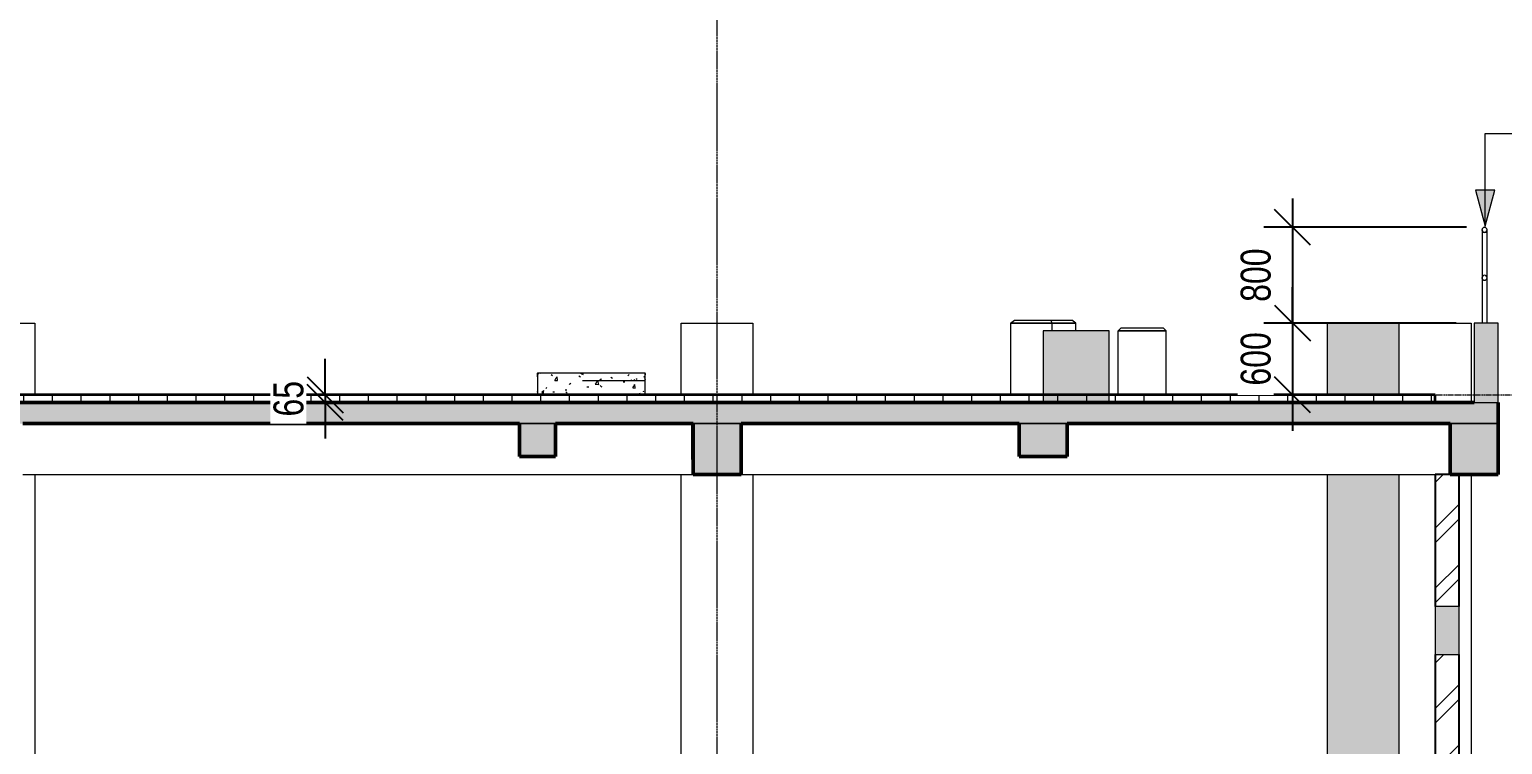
# Model space of a CAD drawing. Header units: millimetres. Extents: x -29259 to 87313, y -139821 to 46728.
# Drawn here: x 35900 to 48207, y -74024 to -68047 of the extents above; entities that cross this region are included whole.
import ezdxf

# ---------------------------------------------------------------- set-up
doc = ezdxf.new("R2010")
doc.units = ezdxf.units.MM
doc.linetypes.add('Centre', pattern=[31.75, 6.35, -4.7625, 15.875, -4.7625])
doc.linetypes.add('Grid Line', pattern=[22.225, 12.7, -3.175, 3.175, -3.175])
for name, color, linetype, lineweight in [('A-ANNO-DIMS', 211, 'Continuous', 9), ('A-DETL-GENF', 92, 'Continuous', 9), ('A-DETL-THIN', 151, 'Continuous', 9), ('A-FLOR', 192, 'Continuous', 9), ('A-FLOR-HRAL', 11, 'Continuous', 9), ('A-FLOR-LEVL', 51, 'Continuous', 9), ('A-FLOR-PATT', 8, 'Continuous', 18), ('A-WALL', 113, 'Continuous', 18), ('A-WALL-PATT', 111, 'Continuous', 18), ('G-ANNO-TEXT', 231, 'Continuous', 9), ('S-BEAM', 12, 'Continuous', 9), ('S-COLS', 52, 'Continuous', 18), ('S-FSTN', 2, 'Continuous', 9), ('S-GRID', 8, 'Continuous', 9)]:
    doc.layers.add(name, color=color, linetype=linetype, lineweight=lineweight)
doc.styles.add('Century Gothic_1', font='GOTHIC.TTF', dxfattribs={"width": 0.8, "height": 250})
doc.dimstyles.new('Diagonal_-_2_5mm_Century_Gothic', dxfattribs={"dimscale": 304.8, "dimtxt": 261.042067, "dimasz": 0.984252, "dimexe": 0.787402, "dimexo": 0.492126, "dimgap": 0.574147, "dimtad": 1, "dimdec": 0, "dimzin": 0, "dimdsep": 46, "dimtxsty": 'Century Gothic_1', "dimblk1": 'OBLIQUE', "dimblk2": 'OBLIQUE', "dimsah": 1, "dimcen": 0.09, "dimdle": 0.787402, "dimazin": 0, "dimtfac": 1, "dimtdec": 4, "dimtix": 1, "dimtmove": 0, "dimatfit": 3, "dimfxl": 1, "dimtvp": 1, "dimtfill": 1, "dimtolj": 1, "dimtzin": 0, "dimarcsym": 2})

# ---------------------------------------------------------------- blocks, each defined once
blk = doc.blocks.new('FP_85-SECTION BB')
at = {"layer": 'A-WALL', "color": 250, "lineweight": 9}
blk.add_line((10400, 12800), (10400, 12985), dxfattribs=at)
at = {"layer": 'A-WALL-PATT', "color": 254, "lineweight": 9}
for p, q in [((10023, 12924), (10029, 12930)), ((10029, 12930), (10036, 12935)), ((10113, 12948), (10126, 12939)), ((10255, 12960), (10260, 12965)), ((10260, 12965), (10265, 12970)), ((10281, 12928), (10285, 12922)), ((10307, 12925), (10317, 12927)), ((10323, 12936), (10330, 12927)), ((10389, 12950), (10393, 12953)), ((10395, 12946), (10398, 12953)), ((10395, 12946), (10397, 12937)), ((10397, 12937), (10399, 12929)), ((10398, 12953), (10400, 12960)), ((10399, 12979), (10400, 12973)), ((10399, 12944), (10400, 12960)), ((10399, 12929), (10399, 12944)), ((10400, 12973), (10400, 12967)), ((9981, 12889), (9989, 12899)), ((9981, 12889), (10011, 12887)), ((9989, 12899), (9997, 12909)), ((9997, 12909), (10005, 12919)), ((10011, 12887), (10005, 12919)), ((10024, 12877), (10031, 12871)), ((10031, 12871), (10037, 12866)), ((10216, 12908), (10229, 12910)), ((10259, 12800), (10260, 12801)), ((10285, 12922), (10289, 12917)), ((10297, 12858), (10302, 12867)), ((10297, 12858), (10316, 12855)), ((10302, 12867), (10307, 12877)), ((10307, 12877), (10312, 12887)), ((10316, 12855), (10312, 12887)), ((10351, 12816), (10354, 12811)), ((10354, 12811), (10356, 12805)), ((10384, 12824), (10386, 12829)), ((10386, 12829), (10388, 12834))]:
    blk.add_line(p, q, dxfattribs=at)
blk = doc.blocks.new('FP_86-SECTION BB')
at = {"layer": 'A-WALL', "color": 250, "lineweight": 9}
blk.add_line((9500, 12985), (9500, 12800), dxfattribs=at)
at = {"layer": 'A-WALL-PATT', "color": 254, "lineweight": 9}
for p, q in [((9499, 12973), (9500, 12982)), ((9499, 12963), (9499, 12973)), ((9499, 12953), (9499, 12963)), ((9499, 12953), (9500, 12951)), ((9500, 12951), (9500, 12982)), ((9503, 12982), (9505, 12973)), ((9528, 12982), (9534, 12984)), ((9615, 12971), (9625, 12962)), ((9645, 12921), (9651, 12931)), ((9651, 12931), (9657, 12941)), ((9657, 12941), (9664, 12950)), ((9668, 12919), (9664, 12950)), ((9846, 12959), (9859, 12950)), ((9858, 12985), (9869, 12977)), ((9869, 12977), (9880, 12970)), ((9880, 12970), (9885, 12985)), ((9499, 12823), (9499, 12828)), ((9536, 12823), (9544, 12830)), ((9536, 12823), (9542, 12814)), ((9542, 12814), (9547, 12806)), ((9544, 12830), (9552, 12836)), ((9547, 12806), (9549, 12821)), ((9549, 12821), (9552, 12836)), ((9572, 12854), (9575, 12859)), ((9575, 12859), (9579, 12864)), ((9629, 12824), (9641, 12826)), ((9645, 12921), (9668, 12919)), ((9730, 12841), (9744, 12843)), ((9737, 12826), (9742, 12821)), ((9742, 12821), (9748, 12815)), ((9764, 12886), (9770, 12891)), ((9770, 12891), (9777, 12897)), ((9913, 12866), (9929, 12868))]:
    blk.add_line(p, q, dxfattribs=at)
blk = doc.blocks.new('Family - 1304349-SECTION BB')
at = {"layer": 'S-FSTN'}
h = blk.add_hatch(dxfattribs=at)
h.set_pattern_fill('FP_7', color=256, style=0, pattern_type=2)
h.set_pattern_definition([(45, (5208.12, 6935), (-251.447, 251.447), []), (45, (5208.12, 7316), (-251.447, 251.447), [])])
h.paths.add_polyline_path([(8038, 12735), (8038, 12745), (7738, 12745), (7738, 12735)])
at = {"layer": 'S-FSTN', "color": 250}
for p, q in [((8038, 12745), (7738, 12745)), ((7738, 12745), (7738, 12735)), ((7738, 12735), (8038, 12735)), ((8038, 12735), (8038, 12745))]:
    blk.add_line(p, q, dxfattribs=at)
blk = doc.blocks.new('Family - 1304810-SECTION BB')
at = {"layer": 'S-FSTN', "color": 250}
for q in [(10790, 12560), (10800, 12260)]:
    blk.add_line((10790, 12260), q, dxfattribs=at)
blk = doc.blocks.new('Family - 1304943-SECTION BB')
at = {"layer": 'S-FSTN', "color": 250}
for q in [(11210, 12560), (11200, 12260)]:
    blk.add_line((11210, 12260), q, dxfattribs=at)
blk = doc.blocks.new('Structural Columns 5 - Structural Columns 2-1332980-SECTION BB')
at = {"layer": 'S-COLS', "color": 250, "lineweight": 9}
for p, q in [((14352, 13335), (14377, 13360)), ((14752, 13335), (14352, 13335)), ((14377, 13360), (14727, 13360)), ((14727, 13360), (14752, 13335))]:
    blk.add_line(p, q, dxfattribs=at)
blk = doc.blocks.new('Structural Columns 7 - Structural Columns 2-1335564-SECTION BB')
at = {"layer": 'S-COLS', "color": 250, "lineweight": 9}
for p, q in [((13451, 13400), (13485, 13425)), ((13485, 13425), (13788, 13425)), ((13788, 13425), (13963, 13425)), ((13788, 13425), (13797, 13400)), ((13997, 13400), (13963, 13425)), ((13797, 13400), (13451, 13400)), ((13997, 13400), (13797, 13400))]:
    blk.add_line(p, q, dxfattribs=at)
blk = doc.blocks.new('Roaster Building_ST_RVT2022_detached_rvt-2-SECTION BB')
at = {"layer": 'A-FLOR-PATT', "lineweight": 9}
h = blk.add_hatch(color=254, dxfattribs=at)
h.paths.add_polyline_path([(17525, 12560), (17525, 12735), (1285, 12735), (1285, 12560), (17325, 12560)])
h.paths.add_polyline_path([(-182, 12560), (714, 12560), (714, 12735), (-200, 12735), (-200, 12560)])
at = {"layer": 'S-BEAM', "lineweight": 5}
for points in [[(9350, 12285), (9650, 12285), (9650, 12560), (9350, 12560), (9350, 12457)], [(10800, 12135), (11200, 12135), (11200, 12560), (10800, 12560), (10800, 12457)], [(13524, 12285), (13924, 12285), (13924, 12560), (13524, 12560)], [(17125, 12135), (17525, 12135), (17525, 12560), (17125, 12560), (17125, 12457)]]:
    blk.add_hatch(color=256, dxfattribs=at).paths.add_polyline_path(points)
at = {"layer": 'S-COLS', "lineweight": 5}
blk.add_hatch(color=256, dxfattribs=at).paths.add_polyline_path([(13725, 12735), (14275, 12735), (14275, 13335), (13725, 13335), (13725, 13071)])
h = blk.add_hatch(color=50, dxfattribs=at)
h.paths.add_polyline_path([(16100, 0), (16700, 0), (16700, 2850), (16100, 2850)])
h.paths.add_polyline_path([(16700, 3450), (16700, 7565), (16100, 7565), (16100, 3450)])
h.paths.add_polyline_path([(16700, 8230), (16700, 12135), (16100, 12135), (16100, 8230), (16459, 8230)])
h.paths.add_polyline_path([(16700, 12800), (16700, 13400), (16100, 13400), (16100, 12800)])
at = {"layer": 'A-FLOR', "color": 90, "lineweight": 35}
for p, q in [((13725, 12735), (1473, 12735)), ((17325, 12735), (14275, 12735)), ((17525, 12560), (17525, 12735)), ((5200, 12560), (9350, 12560)), ((9650, 12560), (10800, 12560)), ((11200, 12560), (13524, 12560)), ((13924, 12560), (17125, 12560))]:
    blk.add_line(p, q, dxfattribs=at)
at = {"layer": 'A-FLOR', "color": 250}
for p, q in [((14275, 12735), (13725, 12735)), ((9350, 12560), (9650, 12560)), ((10800, 12560), (11200, 12560)), ((13524, 12560), (13924, 12560)), ((17125, 12560), (17525, 12560))]:
    blk.add_line(p, q, dxfattribs=at)
at = {"layer": 'A-WALL', "color": 250, "lineweight": 9}
for p, q in [((9501, 12985), (9950, 12985)), ((9950, 12985), (10398, 12985))]:
    blk.add_line(p, q, dxfattribs=at)
at = {"layer": 'S-BEAM', "color": 90, "lineweight": 35}
for p, q in [((9350, 12560), (9350, 12285)), ((9650, 12285), (9650, 12560)), ((10800, 12560), (10800, 12135)), ((11200, 12135), (11200, 12560)), ((13524, 12560), (13524, 12285)), ((13924, 12285), (13924, 12560)), ((17125, 12560), (17125, 12135)), ((17525, 12135), (17525, 12560)), ((9350, 12285), (9650, 12285)), ((13524, 12285), (13924, 12285)), ((10800, 12135), (11200, 12135)), ((17125, 12135), (17525, 12135))]:
    blk.add_line(p, q, dxfattribs=at)
at = {"layer": 'S-BEAM', "color": 250}
for p, q in [((9650, 12560), (9350, 12560)), ((11200, 12560), (10800, 12560)), ((13924, 12560), (13524, 12560)), ((17525, 12560), (17125, 12560)), ((5200, 12135), (10800, 12135)), ((11200, 12135), (17000, 12135))]:
    blk.add_line(p, q, dxfattribs=at)
at = {"layer": 'S-COLS', "color": 250, "lineweight": 9}
for p, q in [((4942, 13400), (5300, 13400)), ((5300, 13400), (5300, 12800)), ((10700, 13400), (11300, 13400)), ((10700, 12800), (10700, 13400)), ((11300, 13400), (11300, 12800)), ((13451, 13400), (13797, 13400)), ((13451, 13400), (13451, 12800)), ((14275, 13335), (13725, 13335)), ((13725, 13335), (13725, 12735)), ((13797, 13400), (13997, 13400)), ((13797, 13400), (13797, 13335)), ((13997, 13335), (13997, 13400)), ((14275, 12735), (14275, 13335)), ((14352, 13335), (14752, 13335)), ((14352, 12800), (14352, 13335)), ((14752, 12800), (14752, 13335)), ((16700, 13400), (17300, 13400)), ((16700, 12800), (16700, 13400)), ((17300, 13400), (17300, 12735)), ((13725, 12735), (14275, 12735)), ((5300, 12135), (5300, 8350)), ((10700, 8350), (10700, 12135)), ((11300, 12135), (11300, 8230)), ((16700, 8230), (16700, 12135)), ((17300, 12135), (17300, 3450))]:
    blk.add_line(p, q, dxfattribs=at)
at = {"layer": 'S-COLS', "color": 7}
for p, q in [((16100, 13400), (16700, 13400)), ((16100, 12800), (16100, 13400)), ((16100, 8230), (16100, 12135))]:
    blk.add_line(p, q, dxfattribs=at)
at = {"layer": 'A-WALL', "color": 250, "lineweight": 9}
for name in ['FP_86-SECTION BB', 'FP_85-SECTION BB']:
    blk.add_blockref(name, (0, 0), dxfattribs=at)
at = {"layer": 'S-COLS', "color": 250, "lineweight": 9}
for name in ['Structural Columns 7 - Structural Columns 2-1335564-SECTION BB', 'Structural Columns 5 - Structural Columns 2-1332980-SECTION BB']:
    blk.add_blockref(name, (0, 0), dxfattribs=at)
at = {"layer": 'S-FSTN', "color": 250, "lineweight": 9}
for name in ['Family - 1304349-SECTION BB', 'Family - 1304810-SECTION BB', 'Family - 1304943-SECTION BB']:
    blk.add_blockref(name, (0, 0), dxfattribs=at)
blk = doc.blocks.new('Roaster Building_ST_RVT2022 _SST__rvt-2-SECTION BB')
at = {"layer": 'A-FLOR-PATT', "lineweight": 9}
h = blk.add_hatch(color=254, dxfattribs=at)
h.paths.add_polyline_path([(17525, 12560), (17525, 12735), (1285, 12735), (1285, 12560), (17325, 12560)])
h.paths.add_polyline_path([(-182, 12560), (714, 12560), (714, 12735), (-200, 12735), (-200, 12560)])
at = {"layer": 'S-BEAM', "lineweight": 5}
for points in [[(9350, 12285), (9650, 12285), (9650, 12560), (9350, 12560), (9350, 12457)], [(10800, 12135), (11200, 12135), (11200, 12560), (10800, 12560), (10800, 12457)], [(13524, 12285), (13924, 12285), (13924, 12560), (13524, 12560)], [(17125, 12135), (17525, 12135), (17525, 12560), (17125, 12560), (17125, 12457)]]:
    blk.add_hatch(color=9, dxfattribs=at).paths.add_polyline_path(points)
at = {"layer": 'A-FLOR', "color": 255, "lineweight": 50}
for p, q in [((17325, 12735), (1473, 12735)), ((17525, 12560), (17525, 12735)), ((5200, 12560), (9350, 12560)), ((9650, 12560), (10800, 12560)), ((11200, 12560), (13524, 12560)), ((13924, 12560), (17125, 12560))]:
    blk.add_line(p, q, dxfattribs=at)
at = {"layer": 'A-FLOR', "color": 7, "lineweight": 18}
for p, q in [((9350, 12560), (9650, 12560)), ((10800, 12560), (11200, 12560)), ((13524, 12560), (13924, 12560)), ((17125, 12560), (17525, 12560))]:
    blk.add_line(p, q, dxfattribs=at)
at = {"layer": 'S-BEAM', "color": 255, "lineweight": 50}
for p, q in [((9350, 12560), (9350, 12285)), ((9650, 12285), (9650, 12560)), ((10800, 12560), (10800, 12135)), ((11200, 12135), (11200, 12560)), ((13524, 12560), (13524, 12285)), ((13924, 12285), (13924, 12560)), ((17125, 12560), (17125, 12135)), ((17525, 12135), (17525, 12560)), ((9350, 12285), (9650, 12285)), ((13524, 12285), (13924, 12285)), ((10800, 12135), (11200, 12135)), ((17125, 12135), (17525, 12135))]:
    blk.add_line(p, q, dxfattribs=at)
at = {"layer": 'S-BEAM', "color": 7, "lineweight": 18}
for p, q in [((9650, 12560), (9350, 12560)), ((11200, 12560), (10800, 12560)), ((13924, 12560), (13524, 12560)), ((17525, 12560), (17125, 12560))]:
    blk.add_line(p, q, dxfattribs=at)
blk = doc.blocks.new('Railing - Dia 42_4mm-899830-SECTION BB')
at = {"layer": 'A-FLOR-HRAL'}
for p, q in [((-121, 14179), (-121, 14158)), ((-79, 14158), (-79, 14179))]:
    blk.add_line(p, q, dxfattribs=at)
blk = doc.blocks.new('Railing - 42_4-899832-SECTION BB')
at = {"layer": 'A-FLOR-HRAL'}
for p, q in [((-121, 14158), (-121, 13400)), ((-79, 14158), (-121, 14158)), ((-79, 13400), (-79, 14158))]:
    blk.add_line(p, q, dxfattribs=at)
blk = doc.blocks.new('Railing - Railing-906723-SECTION BB')
at = {"layer": 'A-FLOR-HRAL', "lineweight": 18}
for centre, start, end in [((17412, 14179), 0, 180), ((17412, 14179), 180, 0), ((17412, 13779), 0, 180), ((17412, 13779), 180, 0)]:
    blk.add_arc(centre, 21.2, start, end, dxfattribs=at)
for name in ['Railing - Dia 42_4mm-899830-SECTION BB', 'Railing - 42_4-899832-SECTION BB']:
    blk.add_blockref(name, (17512, 0))
blk = doc.blocks.new('Top Rail Type - Top Rail_Internal_-907092-SECTION BB')
at = {"layer": 'A-FLOR-HRAL'}
for start, end in [(0, 180), (180, 0)]:
    blk.add_arc((17412, 14179), 21.2, start, end, dxfattribs=at)
blk = doc.blocks.new('_Oblique')
at = {"color": 0, "linetype": 'ByBlock', "lineweight": -2}
blk.add_line((-0.5, -0.5), (0.5, 0.5), dxfattribs=at)
blk = doc.blocks.new('*D839')
at = {"layer": 'A-ANNO-DIMS', "color": 0, "lineweight": -2, "transparency": 16777216}
for p, q in [((38371, -71101), (38371, -70801)), ((38433, -71101), (38131, -71101)), ((38371, -71101), (38371, -71166)), ((38433, -71166), (38131, -71166)), ((38371, -71166), (38371, -71466))]:
    blk.add_line(p, q, dxfattribs=at)
at = {"layer": 'Defpoints', "color": 0, "transparency": 16777216}
for p in [(38583, -71101), (38371, -71166), (38583, -71166)]:
    blk.add_point(p, dxfattribs=at)
at = {"layer": 'A-ANNO-DIMS', "color": 0, "lineweight": -2, "transparency": 16777216, "xscale": 299.9999999999999, "yscale": 299.9999999999999, "zscale": 299.9999999999999}
for p, rotation in [((38371, -71101), 270), ((38371, -71166), 90)]:
    blk.add_blockref('_Oblique', p, dxfattribs=dict(at, rotation=rotation))
at = {"layer": 'A-ANNO-DIMS', "color": 0, "transparency": 16777216, "insert": (38065, -71134), "char_height": 250, "width": 367.95, "attachment_point": 5, "rotation": 90, "style": 'Century Gothic_1', "bg_fill": 3, "box_fill_scale": 1.1, "bg_fill_color": 256, "bg_fill_true_color": 13158600, "bg_fill_transparency": 0}
blk.add_mtext('\\A1;65', dxfattribs=at)
blk = doc.blocks.new('*D840')
at = {"layer": 'A-ANNO-DIMS', "color": 0, "lineweight": -2, "transparency": 16777216}
for p, q in [((46453, -70501), (46453, -70201)), ((47194, -70501), (46213, -70501)), ((46453, -70501), (46453, -71101)), ((46515, -71101), (46213, -71101)), ((46453, -71101), (46453, -71401))]:
    blk.add_line(p, q, dxfattribs=at)
at = {"layer": 'Defpoints', "color": 0, "transparency": 16777216}
for p in [(47344, -70501), (46453, -71101), (46665, -71101)]:
    blk.add_point(p, dxfattribs=at)
at = {"layer": 'A-ANNO-DIMS', "color": 0, "lineweight": -2, "transparency": 16777216, "xscale": 299.9999999999999, "yscale": 299.9999999999999, "zscale": 299.9999999999999}
for p, rotation in [((46453, -70501), 270), ((46453, -71101), 90)]:
    blk.add_blockref('_Oblique', p, dxfattribs=dict(at, rotation=rotation))
at = {"layer": 'A-ANNO-DIMS', "color": 0, "transparency": 16777216, "insert": (46146, -70801), "char_height": 250, "width": 551.92, "attachment_point": 5, "rotation": 90, "style": 'Century Gothic_1', "bg_fill": 3, "box_fill_scale": 1.1, "bg_fill_color": 256, "bg_fill_true_color": 13158600, "bg_fill_transparency": 0}
blk.add_mtext('\\A1;600', dxfattribs=at)
blk = doc.blocks.new('*D841')
at = {"layer": 'A-ANNO-DIMS', "color": 0, "lineweight": -2, "transparency": 16777216}
for p, q in [((46453, -69461), (46453, -70741)), ((47907, -69701), (46213, -69701)), ((47819, -70501), (46213, -70501))]:
    blk.add_line(p, q, dxfattribs=at)
at = {"layer": 'Defpoints', "color": 0, "transparency": 16777216}
for p in [(48057, -69701), (46453, -70501), (47969, -70501)]:
    blk.add_point(p, dxfattribs=at)
at = {"layer": 'A-ANNO-DIMS', "color": 0, "lineweight": -2, "transparency": 16777216, "xscale": 299.9999999999999, "yscale": 299.9999999999999, "zscale": 299.9999999999999}
for p, rotation in [((46453, -69701), 90), ((46453, -70501), 270)]:
    blk.add_blockref('_Oblique', p, dxfattribs=dict(at, rotation=rotation))
at = {"layer": 'A-ANNO-DIMS', "color": 0, "transparency": 16777216, "insert": (46146, -70101), "char_height": 250, "width": 551.92, "attachment_point": 5, "rotation": 90, "style": 'Century Gothic_1', "bg_fill": 3, "box_fill_scale": 1.1, "bg_fill_color": 256, "bg_fill_true_color": 13158600, "bg_fill_transparency": 0}
blk.add_mtext('\\A1;800', dxfattribs=at)

msp = doc.modelspace()

# ---------------------------------------------------------------- hatches: boundary and pattern name
at = {"layer": 'A-DETL-GENF'}
for points in [[(47969.4, -71166.5), (48169.4, -71166.5), (48169.4, -70501.5), (47969.4, -70501.5), (47969.4, -70830.4)], [(47844.4, -73271.5), (47844.4, -72871.5), (47644.4, -72871.5), (47644.4, -73271.5)]]:
    msp.add_hatch(color=254, dxfattribs=at).paths.add_polyline_path(points)
at = {"layer": 'A-FLOR-PATT', "lineweight": 9}
h = msp.add_hatch(dxfattribs=at)
h.set_pattern_fill('FP_8', color=256, style=0, pattern_type=2)
h.set_pattern_definition([(0, (35852.66, -76966.47), (0, 240), []), (90, (35852.66, -76966.47), (-240, 1e-14), [])])
h.paths.add_polyline_path([(35425.7, -71166.5), (47644.4, -71166.5), (47644.4, -71101.5), (32117.7, -71101.5), (32117.7, -71166.5), (35320.1, -71166.5)])
h.paths.add_polyline_path([(30885.4, -71166.5), (31171.1, -71166.5), (31171.1, -71101.5), (30644.5, -71101.5), (30644.5, -71166.5)])
at = {"layer": 'A-WALL-PATT', "lineweight": 9}
h = msp.add_hatch(dxfattribs=at)
h.set_pattern_fill('FP_7', color=256, style=0, pattern_type=2)
h.set_pattern_definition([(45, (35852.66, -76966.47), (-251.447, 251.447), []), (45, (35852.66, -76585.47), (-251.447, 251.447), [])])
h.paths.add_polyline_path([(47844.4, -75736.5), (47844.4, -73271.5), (47644.4, -73271.5), (47644.4, -75736.5)])
h.paths.add_polyline_path([(47844.4, -72871.5), (47844.4, -71766.5), (47644.4, -71766.5), (47644.4, -72871.5)])
at = {"layer": 'G-ANNO-TEXT'}
msp.add_hatch(color=250, dxfattribs=at).paths.add_polyline_path([(48061.6, -69690.7), (48142, -69390.7), (47981.2, -69390.7)])

# ---------------------------------------------------------------- linework, layer by layer
at = {"layer": 'A-DETL-THIN'}
for p, q in [((48169.4, -70501.5), (47969.4, -70501.5)), ((47969.4, -70501.5), (47969.4, -71166.5)), ((48169.4, -71166.5), (48169.4, -70501.5)), ((47969.4, -71166.5), (48169.4, -71166.5)), ((47844.4, -72871.5), (47644.4, -72871.5)), ((47644.4, -72871.5), (47644.4, -73271.5)), ((47844.4, -73271.5), (47844.4, -72871.5)), ((47644.4, -73271.5), (47844.4, -73271.5))]:
    msp.add_line(p, q, dxfattribs=at)
at = {"layer": 'A-FLOR', "lineweight": 35}
for p, q in [((47644.4, -71101.5), (32117.7, -71101.5)), ((47644.4, -71166.5), (47644.4, -71101.5)), ((32117.7, -71166.5), (47644.4, -71166.5))]:
    msp.add_line(p, q, dxfattribs=at)
at = {"layer": 'A-FLOR-LEVL', "linetype": 'Centre'}
msp.add_line((25670, -71101.5), (54489.9, -71101.5), dxfattribs=at)
at = {"layer": 'A-WALL', "lineweight": 9}
for p, q in [((40144.7, -70981.5), (40144.7, -71101.5)), ((40520.6, -70981.5), (40594.4, -70981.5)), ((40594.7, -70981.5), (41043.2, -70981.5)), ((41044.7, -71101.5), (41044.7, -70981.5))]:
    msp.add_line(p, q, dxfattribs=at)
at = {"layer": 'A-WALL', "lineweight": 25}
for p, q in [((47644.4, -71766.5), (47644.4, -72871.5)), ((47844.4, -71766.5), (47644.4, -71766.5)), ((47844.4, -72871.5), (47844.4, -71766.5)), ((47644.4, -73271.5), (47644.4, -75736.5)), ((47844.4, -75736.5), (47844.4, -73271.5))]:
    msp.add_line(p, q, dxfattribs=at)
at = {"layer": 'G-ANNO-TEXT', "color": 250}
for p, q in [((48061.6, -68916.2), (48604.4, -68916.2)), ((48061.6, -69690.7), (48061.6, -68916.2)), ((48142, -69390.7), (47981.2, -69390.7)), ((47981.2, -69390.7), (48061.6, -69690.7)), ((48061.6, -69690.7), (48142, -69390.7))]:
    msp.add_line(p, q, dxfattribs=at)
at = {"layer": 'S-GRID', "linetype": 'Grid Line'}
msp.add_line((41644.4, -86909.8), (41644.4, -58378.3), dxfattribs=at)

# ---------------------------------------------------------------- block references
at = {"color": 50, "lineweight": 5}
for name in ['Roaster Building_ST_RVT2022_detached_rvt-2-SECTION BB', 'Roaster Building_ST_RVT2022 _SST__rvt-2-SECTION BB']:
    msp.add_blockref(name, (30644.5, -83901.5), dxfattribs=at)
at = {"layer": 'A-FLOR-HRAL'}
for name in ['Railing - Railing-906723-SECTION BB', 'Top Rail Type - Top Rail_Internal_-907092-SECTION BB']:
    msp.add_blockref(name, (30644.5, -83901.5), dxfattribs=at)

# ---------------------------------------------------------------- next in the draw order: dimensions: what is measured, and where the dimension line sits
at = {"layer": 'A-ANNO-DIMS'}
for base, p1, p2, override, picture, middle in [((46452.6, -71101.5), (47344.4, -70501.5), (46664.7, -71101.5), {"dimpost": '<>', "dimfxl": 906.632206}, '*D840', (46146.3, -70801.5)), ((38370.9, -71166.5), (38583, -71101.5), (38583, -71166.5), {"dimpost": '<>', "dimfxl": 65}, '*D839', (38064.6, -71134))]:
    dim = msp.add_linear_dim(base=base, p1=p1, p2=p2, angle=90, dimstyle='Diagonal_-_2_5mm_Century_Gothic', override=override, dxfattribs=at)
    dim.commit()
    dim.dimension.update_dxf_attribs({"geometry": picture, "text_midpoint": middle})

# ---------------------------------------------------------------- next in the draw order: dimensions: what is measured, and where the dimension line sits
dim = msp.add_linear_dim(base=(46452.6, -70501.5), p1=(48056.9, -69701.5), p2=(47969.4, -70501.5), angle=90, dimstyle='Diagonal_-_2_5mm_Century_Gothic', override={"dimpost": '<>', "dimfxl": 804.77093}, dxfattribs=at)
dim.commit()
dim.dimension.update_dxf_attribs({"geometry": '*D841', "text_midpoint": (46146.3, -70101.5)})

doc.saveas('drawing.dxf')
